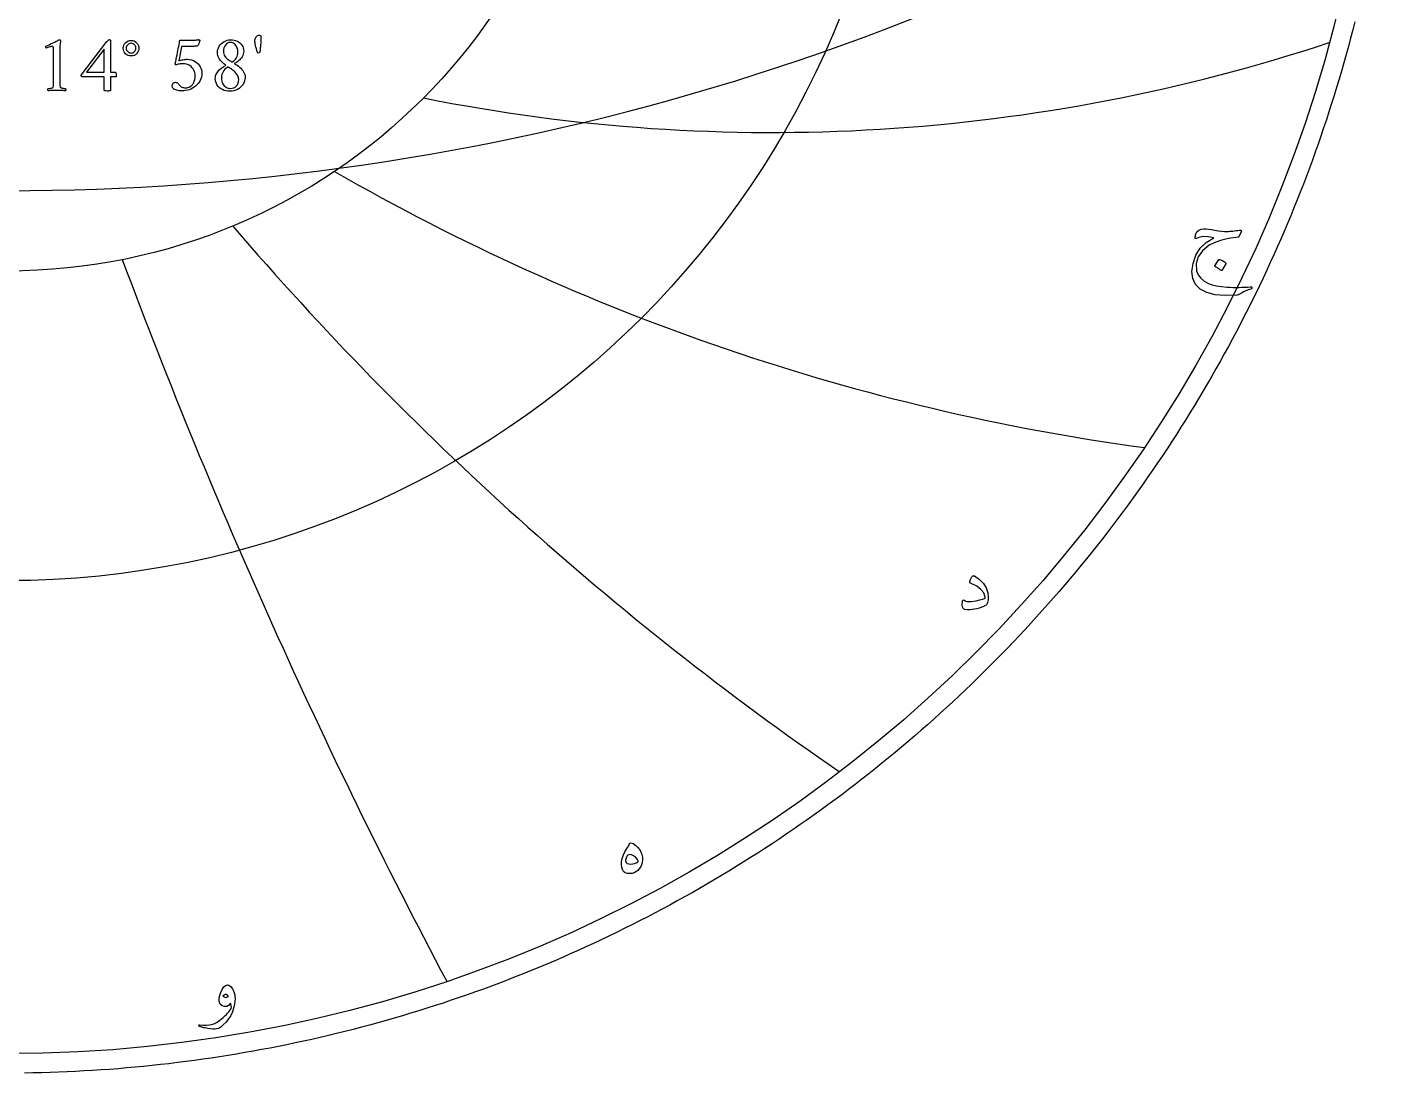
# Model space of a CAD drawing. Header units: millimetres. Extents: x -62 to 62, y -62 to 63.
# Drawn here: x 0.9 to 60.8, y -61.6 to -15.2 of the extents above; entities that cross this region are included whole.
import ezdxf

# ---------------------------------------------------------------- set-up
doc = ezdxf.new("R2010")
doc.units = ezdxf.units.MM
for name, color, linetype in [('CUT_OUTER', 1, 'Continuous'), ('ENGRAVE', 7, 'Continuous'), ('ENGRAVE_FINE', 8, 'Continuous'), ('TEXT', 5, 'Continuous')]:
    doc.layers.add(name, color=color, linetype=linetype)

msp = doc.modelspace()

# ---------------------------------------------------------------- linework, layer by layer
at = {"layer": 'CUT_OUTER'}
msp.add_lwpolyline([(59.7661, -14.9706), (59.6731, -15.3371), (59.5778, -15.7029), (59.4804, -16.0682), (59.3807, -16.4328), (59.2787, -16.7969), (59.1745, -17.1603), (59.0681, -17.5231), (58.9595, -17.8852), (58.8486, -18.2466), (58.7356, -18.6073), (58.6203, -18.9674), (58.5028, -19.3267), (58.3831, -19.6853), (58.2612, -20.0432), (58.1372, -20.4003), (58.0109, -20.7566), (57.8824, -21.1122), (57.7518, -21.4669), (57.619, -21.8209), (57.484, -22.174), (57.3469, -22.5263), (57.2076, -22.8778), (57.0661, -23.2284), (56.9225, -23.5781), (56.7768, -23.9269), (56.6289, -24.2748), (56.4789, -24.6218), (56.3267, -24.9679), (56.1725, -25.3131), (56.0161, -25.6573), (55.8576, -26.0005), (55.697, -26.3427), (55.5344, -26.684), (55.3696, -27.0242), (55.2027, -27.3635), (55.0338, -27.7017), (54.8628, -28.0388), (54.6897, -28.3749), (54.5146, -28.71), (54.3374, -29.0439), (54.1581, -29.3768), (53.9769, -29.7085), (53.7936, -30.0392), (53.6082, -30.3687), (53.4209, -30.6971), (53.2315, -31.0243), (53.0402, -31.3503), (52.8468, -31.6752), (52.6515, -31.9988), (52.4541, -32.3213), (52.2548, -32.6425), (52.0535, -32.9625), (51.8503, -33.2813), (51.6451, -33.5988), (51.438, -33.9151), (51.2289, -34.2301), (51.0179, -34.5438), (50.805, -34.8562), (50.5902, -35.1672), (50.3734, -35.477), (50.1548, -35.7854), (49.9343, -36.0925), (49.7119, -36.3982), (49.4876, -36.7025), (49.2615, -37.0055), (49.0335, -37.307), (48.8037, -37.6072), (48.572, -37.906), (48.3385, -38.2033), (48.1032, -38.4992), (47.866, -38.7936), (47.6271, -39.0866), (47.3864, -39.3781), (47.1439, -39.6681), (46.8996, -39.9566), (46.6535, -40.2436), (46.4057, -40.5291), (46.1562, -40.8131), (45.9049, -41.0955), (45.6519, -41.3764), (45.3971, -41.6558), (45.1407, -41.9335), (44.8825, -42.2097), (44.6227, -42.4843), (44.3612, -42.7573), (44.098, -43.0287), (43.8331, -43.2985), (43.5666, -43.5666), (43.2985, -43.8331), (43.0287, -44.098), (42.7573, -44.3612), (42.4843, -44.6227), (42.2097, -44.8825), (41.9335, -45.1407), (41.6558, -45.3971), (41.3764, -45.6519), (41.0955, -45.9049), (40.8131, -46.1562), (40.5291, -46.4057), (40.2436, -46.6535), (39.9566, -46.8996), (39.6681, -47.1439), (39.3781, -47.3864), (39.0866, -47.6271), (38.7936, -47.866), (38.4992, -48.1032), (38.2033, -48.3385), (37.906, -48.572), (37.6072, -48.8037), (37.307, -49.0335), (37.0055, -49.2615), (36.7025, -49.4876), (36.3982, -49.7119), (36.0925, -49.9343), (35.7854, -50.1548), (35.477, -50.3734), (35.1672, -50.5902), (34.8562, -50.805), (34.5438, -51.0179), (34.2301, -51.2289), (33.9151, -51.438), (33.5988, -51.6451), (33.2813, -51.8503), (32.9625, -52.0535), (32.6425, -52.2548), (32.3213, -52.4541), (31.9988, -52.6515), (31.6752, -52.8468), (31.3503, -53.0402), (31.0243, -53.2315), (30.6971, -53.4209), (30.3687, -53.6082), (30.0392, -53.7936), (29.7085, -53.9769), (29.3768, -54.1581), (29.0439, -54.3374), (28.71, -54.5146), (28.3749, -54.6897), (28.0388, -54.8628), (27.7017, -55.0338), (27.3635, -55.2027), (27.0242, -55.3696), (26.684, -55.5344), (26.3427, -55.697), (26.0005, -55.8576), (25.6573, -56.0161), (25.3131, -56.1725), (24.9679, -56.3267), (24.6218, -56.4789), (24.2748, -56.6289), (23.9269, -56.7768), (23.5781, -56.9225), (23.2284, -57.0661), (22.8778, -57.2076), (22.5263, -57.3469), (22.174, -57.484), (21.8209, -57.619), (21.4669, -57.7518), (21.1122, -57.8824), (20.7566, -58.0109), (20.4003, -58.1372), (20.0432, -58.2612), (19.6853, -58.3831), (19.3267, -58.5028), (18.9674, -58.6203), (18.6073, -58.7356), (18.2466, -58.8486), (17.8852, -58.9595), (17.5231, -59.0681), (17.1603, -59.1745), (16.7969, -59.2787), (16.4328, -59.3807), (16.0682, -59.4804), (15.7029, -59.5778), (15.3371, -59.6731), (14.9706, -59.7661), (14.6036, -59.8568), (14.2361, -59.9453), (13.868, -60.0315), (13.4994, -60.1154), (13.1303, -60.1971), (12.7606, -60.2766), (12.3906, -60.3537), (12.02, -60.4286), (11.649, -60.5012), (11.2775, -60.5716), (10.9057, -60.6396), (10.5334, -60.7054), (10.1607, -60.7689), (9.7876, -60.8301), (9.4142, -60.889), (9.0404, -60.9456), (8.6663, -61), (8.2919, -61.052), (7.9171, -61.1017), (7.542, -61.1491), (7.1667, -61.1943), (6.7911, -61.2371), (6.4152, -61.2776), (6.0391, -61.3158), (5.6627, -61.3517), (5.2862, -61.3853), (4.9094, -61.4166), (4.5325, -61.4456), (4.1554, -61.4722), (3.7781, -61.4966), (3.4007, -61.5186), (3.0232, -61.5383), (2.6455, -61.5557), (2.2678, -61.5708), (1.89, -61.5835), (1.512, -61.5939), (1.1341, -61.6021), (0.7561, -61.6079)], dxfattribs=at)
at = {"layer": 'ENGRAVE'}
for radius in [60.75, 39.7663, 26.0306]:
    msp.add_circle((0, 0), radius, dxfattribs=at)
for centre, radius, start, end in [((33.91, 58.7338), 78.6187, 258.667087, 288.328921), ((63.6285, 63.6285), 98.3796, 240.047698, 262.294074), ((116.4851, 67.2527), 140.2608, 220.604878, 235.435796), ((259.3007, 69.4794), 271.3772, 200.492738, 207.908197)]:
    msp.add_arc(centre, radius, start, end, dxfattribs=at)
at = {"layer": 'ENGRAVE_FINE'}
msp.add_arc((0, 86.7866), 109.2548, 236.305594, 303.694406, dxfattribs=at)
at = {"layer": 'TEXT'}
for points in [[(2.0515, -17.619), (2.0515, -16.1999), (2.0504, -16.1651), (2.0474, -16.1361), (2.0424, -16.113), (2.0353, -16.0957), (2.0257, -16.0831), (2.0133, -16.0742), (1.9979, -16.0688), (1.9796, -16.067), (1.9571, -16.0687), (1.9293, -16.0737), (1.8961, -16.0821), (1.8574, -16.0939), (1.8186, -16.1068), (1.7847, -16.1186), (1.7557, -16.1293), (1.7317, -16.1388), (1.7176, -16.1256), (1.7075, -16.111), (1.7014, -16.095), (1.6994, -16.0778), (1.6994, -16.0775), (1.6994, -16.0769), (1.6994, -16.0757), (1.6994, -16.0742), (1.6998, -16.0677), (1.7012, -16.0625), (1.7034, -16.0587), (1.7066, -16.0562), (1.7781, -16.0238), (1.8489, -15.9911), (1.9191, -15.9582), (1.9886, -15.9251), (2.0548, -15.8933), (2.1152, -15.8644), (2.1698, -15.8385), (2.2185, -15.8155), (2.2588, -15.7966), (2.2881, -15.7832), (2.3064, -15.7751), (2.3137, -15.7724), (2.3209, -15.7724), (2.3292, -15.7737), (2.3362, -15.7778), (2.3418, -15.7845), (2.3461, -15.7939), (2.3494, -15.8043), (2.3523, -15.8137), (2.3548, -15.8222), (2.3568, -15.8299), (2.3559, -15.8354), (2.3532, -15.8519), (2.3488, -15.8794), (2.3425, -15.9179), (2.3362, -15.9665), (2.3317, -16.0243), (2.329, -16.0913), (2.3281, -16.1676), (2.3281, -17.619), (2.3282, -17.6579), (2.3285, -17.6954), (2.3291, -17.7315), (2.3299, -17.7663), (2.3316, -17.7989), (2.3348, -17.8283), (2.3397, -17.8546), (2.3461, -17.8777), (2.3521, -17.8865), (2.3631, -17.8948), (2.3791, -17.9026), (2.4, -17.9101), (2.4236, -17.9167), (2.448, -17.9222), (2.473, -17.9266), (2.4988, -17.9298), (2.5229, -17.9322), (2.5432, -17.9339), (2.5597, -17.9349), (2.5724, -17.9352), (2.5772, -17.9437), (2.5809, -17.955), (2.5835, -17.9689), (2.585, -17.9855), (2.5849, -18.0021), (2.5827, -18.016), (2.5786, -18.0273), (2.5724, -18.0358), (2.5196, -18.0323), (2.4691, -18.0291), (2.4208, -18.026), (2.3748, -18.0232), (2.329, -18.0209), (2.2814, -18.0192), (2.232, -18.0182), (2.1808, -18.0178), (2.1316, -18.0182), (2.0847, -18.0192), (2.04, -18.0209), (1.9976, -18.0232), (1.9547, -18.026), (1.9086, -18.0291), (1.8595, -18.0323), (1.8071, -18.0358), (1.801, -18.0273), (1.7968, -18.016), (1.7947, -18.0021), (1.7946, -17.9855), (1.796, -17.9689), (1.7986, -17.955), (1.8023, -17.9437), (1.8071, -17.9352), (1.8198, -17.9349), (1.8363, -17.9339), (1.8567, -17.9322), (1.8808, -17.9298), (1.9065, -17.9266), (1.9315, -17.9222), (1.9559, -17.9167), (1.9796, -17.9101), (2.0003, -17.9026), (2.0155, -17.8948), (2.0254, -17.8865), (2.0299, -17.8777), (2.0364, -17.8546), (2.0416, -17.8283), (2.0454, -17.7989), (2.0479, -17.7663), (2.0494, -17.7315), (2.0506, -17.6954), (2.0512, -17.6579), (2.0515, -17.619)], [(4.5197, -15.7652), (4.533, -15.7665), (4.5444, -15.7706), (4.5537, -15.7773), (4.561, -15.7867), (4.5665, -15.7975), (4.5704, -15.8083), (4.5728, -15.8191), (4.5736, -15.8299), (4.5736, -17.2131), (4.7819, -17.2131), (4.7907, -17.2158), (4.799, -17.2238), (4.8069, -17.2373), (4.8143, -17.2562), (4.8206, -17.2786), (4.8251, -17.3029), (4.8277, -17.3289), (4.8286, -17.3568), (4.828, -17.3752), (4.826, -17.3909), (4.8226, -17.4039), (4.8179, -17.4143), (4.5736, -17.4143), (4.5736, -18.0286), (4.5721, -18.0292), (4.5677, -18.0309), (4.5604, -18.0337), (4.5502, -18.0376), (4.5335, -18.0415), (4.5066, -18.0443), (4.4697, -18.046), (4.4227, -18.0466), (4.3677, -18.0448), (4.3284, -18.0394), (4.3048, -18.0304), (4.2969, -18.0178), (4.2969, -17.4143), (3.3089, -17.4143), (3.3005, -17.4083), (3.2932, -17.4012), (3.287, -17.393), (3.282, -17.3837), (3.278, -17.3742), (3.2752, -17.3653), (3.2735, -17.3571), (3.273, -17.3496), (4.4155, -15.855), (4.4254, -15.8434), (4.437, -15.8303), (4.4505, -15.8156), (4.4658, -15.7993), (4.4813, -15.7844), (4.4954, -15.7737), (4.5082, -15.7673), (4.5197, -15.7652)], [(5.1412, -16.146), (5.1476, -16.0769), (5.1668, -16.0131), (5.1988, -15.9547), (5.2436, -15.9017), (5.2974, -15.8577), (5.3563, -15.8263), (5.4204, -15.8074), (5.4897, -15.8011), (5.5588, -15.8074), (5.6222, -15.8263), (5.68, -15.8577), (5.7322, -15.9017), (5.7754, -15.9547), (5.8063, -16.0131), (5.8248, -16.0769), (5.831, -16.146), (5.8248, -16.2152), (5.8063, -16.2789), (5.7754, -16.3373), (5.7322, -16.3903), (5.68, -16.4343), (5.6222, -16.4658), (5.5588, -16.4846), (5.4897, -16.4909), (5.4204, -16.4846), (5.3563, -16.4658), (5.2974, -16.4343), (5.2436, -16.3903), (5.1988, -16.3373), (5.1668, -16.2789), (5.1476, -16.2152), (5.1412, -16.146)], [(5.2706, -16.146), (5.2746, -16.1892), (5.2867, -16.2291), (5.3069, -16.2656), (5.3352, -16.2987), (5.3691, -16.3262), (5.4062, -16.3459), (5.4464, -16.3577), (5.4897, -16.3616), (5.5328, -16.3577), (5.5723, -16.3459), (5.6083, -16.3262), (5.6406, -16.2987), (5.6673, -16.2656), (5.6864, -16.2291), (5.6979, -16.1892), (5.7017, -16.146), (5.6979, -16.1028), (5.6864, -16.0629), (5.6673, -16.0264), (5.6406, -15.9933), (5.6083, -15.9658), (5.5723, -15.9462), (5.5328, -15.9344), (5.4897, -15.9305), (5.4464, -15.9344), (5.4062, -15.9462), (5.3691, -15.9658), (5.3352, -15.9933), (5.3069, -16.0264), (5.2867, -16.0629), (5.2746, -16.1028), (5.2706, -16.146)], [(7.9723, -16.6382), (8.0726, -16.6441), (8.165, -16.6616), (8.2495, -16.6908), (8.3262, -16.7316), (8.3948, -16.7814), (8.4551, -16.8372), (8.5071, -16.899), (8.5507, -16.967), (8.5853, -17.0385), (8.61, -17.1111), (8.6248, -17.1849), (8.6298, -17.2598), (8.6249, -17.3475), (8.6105, -17.4309), (8.5863, -17.51), (8.5525, -17.5849), (8.5108, -17.655), (8.4627, -17.7196), (8.4084, -17.7789), (8.3477, -17.8328), (8.2821, -17.881), (8.2126, -17.9231), (8.1392, -17.9591), (8.0621, -17.9891), (7.9826, -18.0127), (7.9022, -18.0295), (7.821, -18.0396), (7.7388, -18.043), (7.7025, -18.0418), (7.662, -18.038), (7.6172, -18.0319), (7.5681, -18.0232), (7.5181, -18.0119), (7.4707, -17.9976), (7.4256, -17.9804), (7.3831, -17.9604), (7.375, -17.9532), (7.3651, -17.9424), (7.3534, -17.928), (7.34, -17.9101), (7.3274, -17.8901), (7.3184, -17.8696), (7.313, -17.8488), (7.3112, -17.8274), (7.314, -17.7915), (7.3225, -17.7592), (7.3365, -17.7304), (7.3561, -17.7053), (7.3794, -17.6848), (7.4042, -17.6702), (7.4306, -17.6615), (7.4585, -17.6586), (7.4926, -17.662), (7.5228, -17.6725), (7.5491, -17.6899), (7.5717, -17.7142), (7.5925, -17.7413), (7.6135, -17.7668), (7.6347, -17.7907), (7.6561, -17.813), (7.6825, -17.8363), (7.7114, -17.8557), (7.7427, -17.8713), (7.7765, -17.8831), (7.8114, -17.8918), (7.8461, -17.8979), (7.8806, -17.9016), (7.9148, -17.9029), (7.9616, -17.8996), (8.0087, -17.8898), (8.0559, -17.8736), (8.1034, -17.8508), (8.1491, -17.8205), (8.191, -17.7816), (8.2291, -17.7342), (8.2633, -17.6783), (8.2916, -17.6131), (8.3118, -17.5378), (8.3239, -17.4523), (8.328, -17.3568), (8.3245, -17.3005), (8.3141, -17.2432), (8.2967, -17.1847), (8.2723, -17.125), (8.2403, -17.0671), (8.2, -17.0137), (8.1514, -16.9647), (8.0944, -16.9203), (8.0282, -16.8833), (7.9516, -16.8569), (7.8647, -16.8411), (7.7675, -16.8358), (7.7363, -16.8368), (7.7001, -16.8399), (7.6591, -16.8449), (7.613, -16.852), (7.5679, -16.8604), (7.5295, -16.8695), (7.4978, -16.8793), (7.4729, -16.8897), (7.4676, -16.8887), (7.4626, -16.8857), (7.4577, -16.8806), (7.4531, -16.8735), (7.4492, -16.8654), (7.4464, -16.8569), (7.4447, -16.8483), (7.4442, -16.8394), (7.4639, -16.7406), (7.4837, -16.6418), (7.5034, -16.543), (7.5232, -16.4442), (7.5426, -16.3471), (7.5614, -16.2534), (7.5795, -16.163), (7.5969, -16.076), (7.6129, -15.9946), (7.6269, -15.921), (7.639, -15.8553), (7.6489, -15.7975), (8.1663, -15.7975), (8.2025, -15.7971), (8.2391, -15.7957), (8.2761, -15.7935), (8.3136, -15.7903), (8.3498, -15.7866), (8.3828, -15.7827), (8.4126, -15.7785), (8.4394, -15.7742), (8.4614, -15.7702), (8.4771, -15.7674), (8.4865, -15.7657), (8.4896, -15.7652), (8.4983, -15.7704), (8.5063, -15.7751), (8.5136, -15.7793), (8.5202, -15.7832), (8.5257, -15.7872), (8.5296, -15.7921), (8.532, -15.798), (8.5328, -15.8047), (8.532, -15.8122), (8.5296, -15.824), (8.5257, -15.8401), (8.5202, -15.8604), (8.5132, -15.8834), (8.5049, -15.9075), (8.4953, -15.9328), (8.4843, -15.9592), (8.472, -15.9852), (8.4587, -16.0095), (8.4442, -16.0319), (8.4286, -16.0526), (8.3908, -16.0562), (8.3495, -16.0598), (8.3046, -16.0634), (8.2561, -16.067), (8.2036, -16.0701), (8.1465, -16.0724), (8.085, -16.0737), (8.019, -16.0742), (7.7244, -16.0742), (7.7083, -16.1535), (7.6925, -16.2336), (7.6769, -16.3143), (7.6615, -16.3957), (7.6461, -16.4764), (7.6305, -16.5551), (7.6147, -16.6318), (7.5986, -16.7065), (7.6374, -16.6927), (7.6817, -16.68), (7.7317, -16.6684), (7.7873, -16.658), (7.8426, -16.6493), (7.8919, -16.6432), (7.9351, -16.6395), (7.9723, -16.6382)], [(9.9016, -15.7688), (9.979, -15.7726), (10.0529, -15.784), (10.1236, -15.8031), (10.1908, -15.8299), (10.2531, -15.8638), (10.3089, -15.9044), (10.3582, -15.9518), (10.401, -16.0059), (10.4356, -16.0665), (10.4603, -16.1334), (10.4751, -16.2066), (10.48, -16.2861), (10.476, -16.3522), (10.4639, -16.4137), (10.4437, -16.4707), (10.4154, -16.5233), (10.3813, -16.5718), (10.344, -16.6167), (10.3032, -16.658), (10.2591, -16.6957), (10.2138, -16.7303), (10.1697, -16.7622), (10.1267, -16.7914), (10.0848, -16.8179), (10.0754, -16.8219), (10.0723, -16.8268), (10.0754, -16.8327), (10.0848, -16.8394), (10.1386, -16.8704), (10.1922, -16.9059), (10.2455, -16.9459), (10.2986, -16.9903), (10.3493, -17.0384), (10.3956, -17.0891), (10.4374, -17.1426), (10.4746, -17.1987), (10.5053, -17.2568), (10.5272, -17.3164), (10.5403, -17.3772), (10.5447, -17.4394), (10.5389, -17.5252), (10.5213, -17.6065), (10.4922, -17.6833), (10.4513, -17.7556), (10.4009, -17.8219), (10.3431, -17.8809), (10.2778, -17.9324), (10.2052, -17.9765), (10.1274, -18.0119), (10.0467, -18.0371), (9.963, -18.0523), (9.8764, -18.0574), (9.7838, -18.0529), (9.6964, -18.0394), (9.6141, -18.0169), (9.5369, -17.9855), (9.4665, -17.946), (9.4045, -17.8993), (9.3507, -17.8454), (9.3052, -17.7843), (9.269, -17.7172), (9.2432, -17.6451), (9.2277, -17.5681), (9.2226, -17.4861), (9.2257, -17.43), (9.2351, -17.3765), (9.2509, -17.3258), (9.2729, -17.2777), (9.2996, -17.2324), (9.3295, -17.1897), (9.3625, -17.1497), (9.3986, -17.1125), (9.4364, -17.0779), (9.4745, -17.046), (9.5128, -17.0168), (9.5513, -16.9903), (9.5882, -16.9663), (9.6218, -16.9445), (9.652, -16.925), (9.6788, -16.9077), (9.6842, -16.9025), (9.686, -16.8978), (9.6842, -16.8935), (9.6788, -16.8897), (9.6421, -16.8658), (9.6038, -16.8372), (9.564, -16.8038), (9.5226, -16.7658), (9.4819, -16.7237), (9.4444, -16.6782), (9.4101, -16.6294), (9.3789, -16.5771), (9.3529, -16.5219), (9.3344, -16.464), (9.3233, -16.4033), (9.3196, -16.34), (9.3246, -16.2659), (9.3398, -16.1945), (9.365, -16.1258), (9.4004, -16.0598), (9.4441, -15.9982), (9.4943, -15.9426), (9.551, -15.8931), (9.6142, -15.8496), (9.682, -15.8143), (9.7525, -15.789), (9.8257, -15.7738), (9.9016, -15.7688)], [(9.8836, -15.8909), (9.8231, -15.8981), (9.7673, -15.9197), (9.7162, -15.9556), (9.6699, -16.0059), (9.6314, -16.0661), (9.6038, -16.1316), (9.5873, -16.2026), (9.5818, -16.2789), (9.5858, -16.3428), (9.5976, -16.4016), (9.6172, -16.4551), (9.6447, -16.5035), (9.6776, -16.5472), (9.7134, -16.5866), (9.7522, -16.6217), (9.7938, -16.6526), (9.8356, -16.6802), (9.8747, -16.7056), (9.911, -16.7287), (9.9447, -16.7496), (9.9488, -16.7512), (9.9537, -16.7523), (9.9595, -16.753), (9.9663, -16.7532), (9.9678, -16.7532), (9.969, -16.7532), (9.9696, -16.7532), (9.9699, -16.7532), (9.975, -16.753), (9.9797, -16.7523), (9.984, -16.7512), (9.9878, -16.7496), (10.039, -16.7114), (10.0848, -16.6688), (10.1252, -16.6216), (10.1603, -16.57), (10.1886, -16.5138), (10.2088, -16.4532), (10.2209, -16.3881), (10.2249, -16.3185), (10.2224, -16.2668), (10.2146, -16.2161), (10.2017, -16.1662), (10.1836, -16.1173), (10.1608, -16.0708), (10.1338, -16.0284), (10.1025, -15.99), (10.0669, -15.9556), (10.0271, -15.9273), (9.9833, -15.9071), (9.9355, -15.895), (9.8836, -15.8909)], [(11.1591, -15.5712), (11.1849, -15.5741), (11.2085, -15.5829), (11.2298, -15.5975), (11.2489, -15.6179), (11.2487, -15.6389), (11.248, -15.6659), (11.2469, -15.6991), (11.2453, -15.7382), (11.2433, -15.7817), (11.2408, -15.8276), (11.2379, -15.876), (11.2345, -15.9269), (11.2308, -15.9787), (11.2269, -16.0302), (11.2227, -16.0811), (11.2183, -16.1316), (11.214, -16.1799), (11.2098, -16.2242), (11.2059, -16.2644), (11.2022, -16.3005), (11.1909, -16.3194), (11.1752, -16.3364), (11.155, -16.3517), (11.1303, -16.3652), (11.1202, -16.3638), (11.1115, -16.3598), (11.104, -16.353), (11.098, -16.3436), (11.0708, -16.2521), (11.0468, -16.168), (11.0259, -16.0913), (11.0082, -16.0221), (10.994, -15.9602), (10.9839, -15.9058), (10.9778, -15.8587), (10.9758, -15.8191), (10.9773, -15.7935), (10.9817, -15.767), (10.989, -15.7396), (10.9992, -15.7113), (11.012, -15.6836), (11.027, -15.6579), (11.0443, -15.6342), (11.0638, -15.6125), (11.0853, -15.5944), (11.1083, -15.5815), (11.1329, -15.5738), (11.1591, -15.5712)], [(4.2969, -16.1855), (3.5101, -17.2131), (4.2969, -17.2131)], [(9.8836, -17.9316), (9.9655, -17.9249), (10.0386, -17.9047), (10.1029, -17.871), (10.1585, -17.8238), (10.2033, -17.7657), (10.2353, -17.699), (10.2545, -17.6238), (10.2609, -17.54), (10.2571, -17.4869), (10.2456, -17.4354), (10.2265, -17.3854), (10.1998, -17.337), (10.1679, -17.2908), (10.1333, -17.2472), (10.0961, -17.2063), (10.0561, -17.1682), (10.0154, -17.133), (9.9761, -17.1012), (9.9382, -17.0728), (9.9016, -17.0478), (9.869, -17.0267), (9.8432, -17.0101), (9.8241, -16.9979), (9.8118, -16.9903), (9.805, -16.9872), (9.7992, -16.9849), (9.7943, -16.9836), (9.7902, -16.9831), (9.7853, -16.9834), (9.7812, -16.984), (9.7781, -16.9851), (9.7759, -16.9867), (9.7088, -17.0332), (9.6515, -17.0828), (9.6037, -17.1356), (9.5657, -17.1915), (9.5366, -17.2524), (9.5158, -17.3199), (9.5034, -17.3943), (9.4992, -17.4753), (9.5028, -17.5446), (9.5136, -17.6087), (9.5315, -17.6677), (9.5567, -17.7214), (9.5873, -17.7696), (9.6218, -17.8117), (9.6601, -17.8477), (9.7022, -17.8777), (9.7465, -17.9013), (9.7916, -17.9181), (9.8373, -17.9282), (9.8836, -17.9316)], [(54.729, -24.2858), (54.637, -24.4927), (54.6287, -24.5064), (54.6188, -24.5167), (54.6076, -24.5236), (54.5949, -24.5272), (54.1698, -24.5943), (53.8141, -24.6767), (53.5278, -24.7744), (53.3111, -24.8874), (53.0071, -25.1353), (52.8119, -25.4077), (52.7255, -25.7044), (52.7477, -26.0256), (52.8153, -26.1995), (52.9298, -26.3533), (53.0912, -26.4869), (53.2996, -26.6005), (53.4459, -26.6512), (53.6282, -26.6924), (53.8464, -26.724), (54.1005, -26.7461), (54.2356, -26.7525), (54.3688, -26.7566), (54.5, -26.7583), (54.6294, -26.7576), (54.7563, -26.7547), (54.8804, -26.7499), (55.0016, -26.7432), (55.1199, -26.7346), (55.1477, -26.7327), (55.1697, -26.7346), (55.186, -26.7403), (55.1966, -26.7499), (55.2023, -26.7617), (55.2042, -26.7739), (55.2023, -26.7866), (55.1966, -26.7997), (55.1924, -26.8068), (55.1875, -26.8127), (55.1818, -26.8173), (55.1755, -26.8208), (55.1687, -26.8238), (55.1616, -26.827), (55.1543, -26.8305), (55.1467, -26.8342), (55.0363, -26.8694), (54.9388, -26.9061), (54.8543, -26.9442), (54.7827, -26.9837), (54.7368, -27.0122), (54.695, -27.0364), (54.6573, -27.0563), (54.6236, -27.0718), (54.5945, -27.0838), (54.5705, -27.0929), (54.5514, -27.0991), (54.5374, -27.1025), (54.0133, -27.1219), (53.5678, -27.0843), (53.2009, -26.9897), (52.9125, -26.8381), (52.7042, -26.6302), (52.581, -26.3705), (52.5432, -26.0592), (52.5906, -25.696), (52.7161, -25.3303), (52.9125, -25.0187), (53.1798, -24.7612), (53.518, -24.5579), (53.2785, -24.5121), (53.0697, -24.5013), (52.8915, -24.5255), (52.7439, -24.5847), (52.731, -24.5895), (52.719, -24.5924), (52.708, -24.5933), (52.6979, -24.5924), (52.6895, -24.5892), (52.6836, -24.5837), (52.68, -24.5758), (52.6788, -24.5655), (52.684, -24.5179), (52.6922, -24.4707), (52.7032, -24.424), (52.7171, -24.3777), (52.7659, -24.2879), (52.8436, -24.2216), (52.9499, -24.1787), (53.085, -24.1593), (53.1705, -24.16), (53.2776, -24.1698), (53.4062, -24.1888), (53.5564, -24.2168), (53.7113, -24.2448), (53.8543, -24.2637), (53.9853, -24.2736), (54.1044, -24.2743), (54.1616, -24.2718), (54.2222, -24.268), (54.2862, -24.2631), (54.3535, -24.257), (54.4241, -24.2495), (54.4981, -24.2403), (54.5755, -24.2294), (54.6562, -24.2168), (54.7024, -24.2154), (54.73, -24.2264), (54.7388, -24.2498), (54.729, -24.2858)], [(53.7403, -25.5274), (53.7451, -25.5226), (53.7518, -25.5198), (53.7604, -25.5188), (53.771, -25.5198), (53.8454, -25.5499), (53.9156, -25.5868), (53.9815, -25.6304), (54.043, -25.6807), (54.049, -25.6884), (54.0517, -25.696), (54.051, -25.7037), (54.0469, -25.7114), (53.8668, -26.0026), (53.8601, -26.0096), (53.8514, -26.0112), (53.8409, -26.0077), (53.8284, -25.9988), (53.8177, -25.9911), (53.8007, -25.9796), (53.7774, -25.9643), (53.748, -25.9451), (53.7118, -25.9221), (53.6684, -25.8953), (53.6179, -25.8647), (53.5602, -25.8302), (53.5525, -25.8244), (53.5487, -25.8187), (53.5487, -25.8129), (53.5525, -25.8072)], [(42.6901, -39.8087), (42.7053, -39.7631), (42.7203, -39.722), (42.735, -39.6855), (42.7495, -39.6535), (42.7635, -39.6258), (42.7768, -39.6022), (42.7894, -39.5827), (42.8013, -39.5673), (42.8197, -39.5524), (42.8406, -39.5462), (42.8638, -39.5486), (42.8894, -39.5596), (43.1162, -39.7117), (43.2908, -39.8882), (43.4132, -40.0892), (43.4834, -40.3146), (43.4932, -40.379), (43.4997, -40.442), (43.5028, -40.5035), (43.5026, -40.5636), (43.4987, -40.6219), (43.4911, -40.6777), (43.4796, -40.7311), (43.4643, -40.7821), (43.4506, -40.8094), (43.4326, -40.8338), (43.4104, -40.8554), (43.3838, -40.8741), (43.2923, -40.9189), (43.1979, -40.9574), (43.1007, -40.9897), (43.0005, -41.0159), (42.898, -41.0362), (42.7936, -41.0513), (42.6873, -41.0611), (42.579, -41.0657), (42.4506, -41.0441), (42.3721, -40.9718), (42.3433, -40.8487), (42.3644, -40.6748), (42.3716, -40.6559), (42.3816, -40.6413), (42.3946, -40.631), (42.4104, -40.625), (42.424, -40.6266), (42.4382, -40.6317), (42.4528, -40.6401), (42.4679, -40.6518), (42.5146, -40.6769), (42.578, -40.6911), (42.6583, -40.6942), (42.7553, -40.6863), (42.9658, -40.6556), (43.1376, -40.6211), (43.2705, -40.5828), (43.3646, -40.5407), (43.3694, -40.5349), (43.3723, -40.5253), (43.3732, -40.5119), (43.3723, -40.4947), (43.3074, -40.3136), (43.1816, -40.1536), (42.995, -40.0147), (42.7476, -39.8968), (42.7153, -39.8798), (42.6949, -39.8595), (42.6865, -39.8358), (42.6901, -39.8087)], [(27.5973, -51.4227), (27.6301, -51.4076), (27.6673, -51.4045), (27.7087, -51.4133), (27.7545, -51.4342), (27.8682, -51.5104), (27.9643, -51.5971), (28.0426, -51.6943), (28.1032, -51.8021), (28.1451, -51.9144), (28.1674, -52.0291), (28.17, -52.1463), (28.153, -52.2658), (28.1221, -52.3748), (28.0792, -52.4718), (28.0244, -52.5568), (27.9576, -52.6298), (27.8821, -52.6885), (27.8014, -52.7304), (27.7154, -52.7556), (27.6242, -52.764), (27.5049, -52.7554), (27.4076, -52.7218), (27.3324, -52.6634), (27.2793, -52.58), (27.2474, -52.4787), (27.2361, -52.3625), (27.2455, -52.2315), (27.2754, -52.0857), (27.324, -51.9343), (27.3894, -51.7906), (27.4716, -51.6545), (27.5705, -51.5262), (27.5739, -51.5202), (27.5763, -51.5099), (27.5777, -51.4953), (27.5782, -51.4763), (27.5794, -51.4557), (27.583, -51.4399), (27.589, -51.4289), (27.5973, -51.4227)], [(27.9614, -52.2466), (27.9774, -52.2265), (27.9796, -52.2006), (27.9679, -52.169), (27.9422, -52.1317), (27.8534, -52.0349), (27.7669, -51.9669), (27.6828, -51.9276), (27.6012, -51.917), (27.5624, -51.924), (27.5264, -51.9448), (27.4934, -51.9796), (27.4632, -52.0282), (27.439, -52.0806), (27.4239, -52.1269), (27.4179, -52.1669), (27.421, -52.2006), (27.4479, -52.2627), (27.4939, -52.307), (27.559, -52.3336), (27.6433, -52.3424), (27.7365, -52.3364), (27.8206, -52.3185), (27.8955, -52.2885), (27.9614, -52.2466)], [(9.4512, -58.0675), (9.5212, -57.9052), (9.5969, -57.7897), (9.6783, -57.7212), (9.7655, -57.6997), (9.8201, -57.7092), (9.8728, -57.738), (9.9236, -57.7859), (9.9724, -57.8529), (9.9959, -57.8917), (10.0165, -57.9315), (10.0342, -57.9722), (10.0491, -58.0139), (10.0618, -58.0568), (10.073, -58.1011), (10.0828, -58.1468), (10.0912, -58.194), (10.0991, -58.2992), (10.0922, -58.423), (10.0704, -58.5655), (10.0337, -58.7267), (9.9796, -58.8936), (9.9054, -59.0534), (9.811, -59.206), (9.6965, -59.3514), (9.5765, -59.4781), (9.4694, -59.5708), (9.3753, -59.6294), (9.2941, -59.6541), (9.2112, -59.6584), (9.1159, -59.656), (9.0081, -59.6469), (8.8879, -59.6311), (8.8269, -59.6212), (8.7705, -59.6105), (8.7187, -59.5991), (8.6714, -59.587), (8.6284, -59.5747), (8.5895, -59.5626), (8.5546, -59.5508), (8.5238, -59.5391), (8.5056, -59.5291), (8.4932, -59.5181), (8.4865, -59.5061), (8.4855, -59.4931), (8.4915, -59.4802), (8.5018, -59.4721), (8.5164, -59.4687), (8.5353, -59.4702), (8.6831, -59.4845), (8.8275, -59.4855), (8.9686, -59.473), (9.1063, -59.4472), (9.1488, -59.434), (9.1959, -59.4136), (9.2475, -59.3861), (9.3037, -59.3514), (9.3644, -59.3094), (9.4297, -59.2603), (9.4995, -59.2041), (9.5739, -59.1406), (9.6467, -59.075), (9.7118, -59.0122), (9.7693, -58.9523), (9.8191, -58.8953), (9.8611, -58.8409), (9.8948, -58.789), (9.9205, -58.7394), (9.9379, -58.6922), (9.9279, -58.6208), (9.9169, -58.5677), (9.9049, -58.5327), (9.8919, -58.5159), (9.8141, -58.6077), (9.7262, -58.6568), (9.6282, -58.6632), (9.5202, -58.6271), (9.4311, -58.549), (9.3899, -58.4297), (9.3966, -58.2692), (9.4512, -58.0675)], [(9.8, -58.2093), (9.7434, -58.1408), (9.685, -58.1155), (9.6246, -58.1332), (9.5624, -58.194), (9.6132, -58.2352), (9.6697, -58.2515), (9.732, -58.2429), (9.8, -58.2093)]]:
    msp.add_lwpolyline(points, close=True, dxfattribs=at)

doc.saveas('drawing.dxf')
